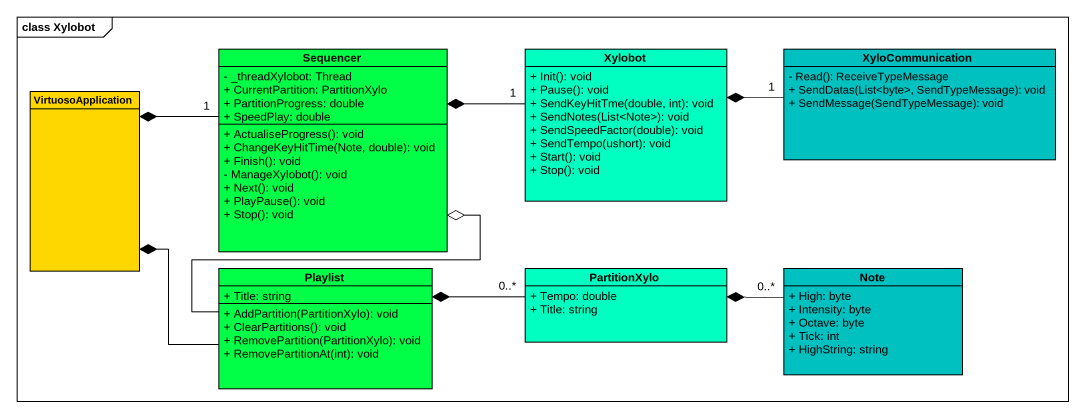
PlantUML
@startuml
mainframe class Xylobot
hide circle
hide empty members
skinparam classAttributeIconSize 0
class Sequencer #00FF46 {
  - _threadXylobot: Thread
  + CurrentPartition: PartitionXylo
  + PartitionProgress: double
  + SpeedPlay: double
  + ActualiseProgress(): void
  + ChangeKeyHitTime(Note, double): void
  + Finish(): void
  - ManageXylobot(): void
  + Next(): void
  + PlayPause(): void
  + Stop(): void
}
class Xylobot #00FFC0 {
  + Init(): void
  + Pause(): void
  + SendKeyHitTme(double, int): void
  + SendNotes(List<Note>): void
  + SendSpeedFactor(double): void
  + SendTempo(ushort): void
  + Start(): void
  + Stop(): void
}
class XyloCommunication #00C0C0 {
  - Read(): ReceiveTypeMessage
  + SendDatas(List<byte>, SendTypeMessage): void
  + SendMessage(SendTypeMessage): void
}
class VirtuosoApplication #FFD700
class Playlist #00FF46 {
  + Title: string
  + AddPartition(PartitionXylo): void
  + ClearPartitions(): void
  + RemovePartition(PartitionXylo): void
  + RemovePartitionAt(int): void
}
class PartitionXylo #00FFC0 {
  + Tempo: double
  + Title: string
}
class "Note" as Note_ #00C0C0 {
  + High: byte
  + Intensity: byte
  + Octave: byte
  + Tick: int
  + HighString: string
}
Sequencer "1" -left-* VirtuosoApplication
Xylobot "1" -left-* Sequencer
XyloCommunication "1" -left-* Xylobot
Playlist -up-o Sequencer
Playlist -up-* VirtuosoApplication
PartitionXylo "0..*" -left-* Playlist
Note_ "0..*" -left-* PartitionXylo
@enduml
